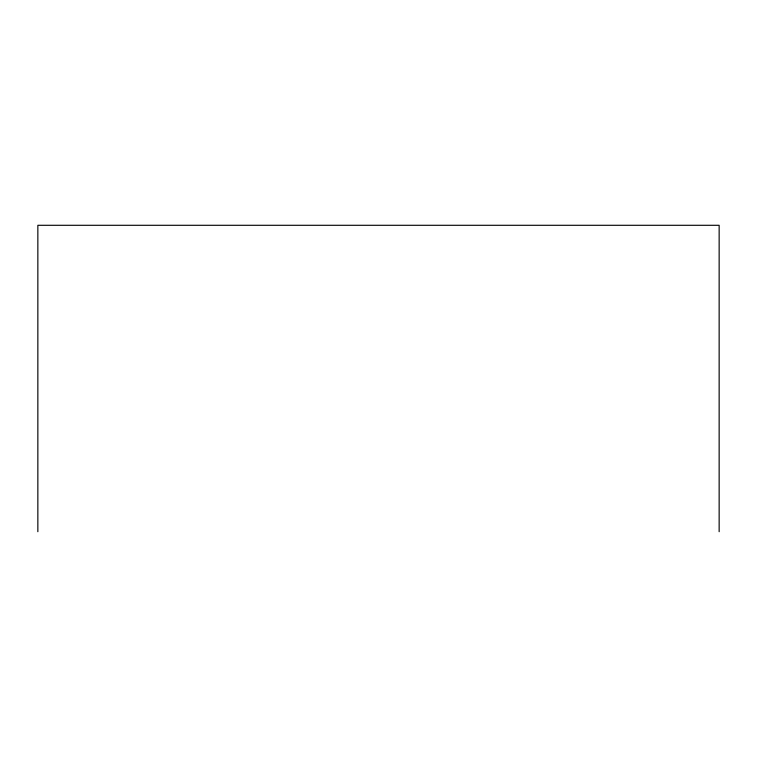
<?xml version="1.0" encoding="UTF-8"?>
<svg xmlns="http://www.w3.org/2000/svg" width="757" height="757" viewBox="0 0 757 757"><rect width="100%" height="100%" fill="white"/><g stroke="black" fill="none" stroke-linecap="round" stroke-linejoin="round"><path stroke-width="1.14" d="M719.15 531.707L719.15 225.293L37.85 225.293L37.85 531.707"/></g></svg>
